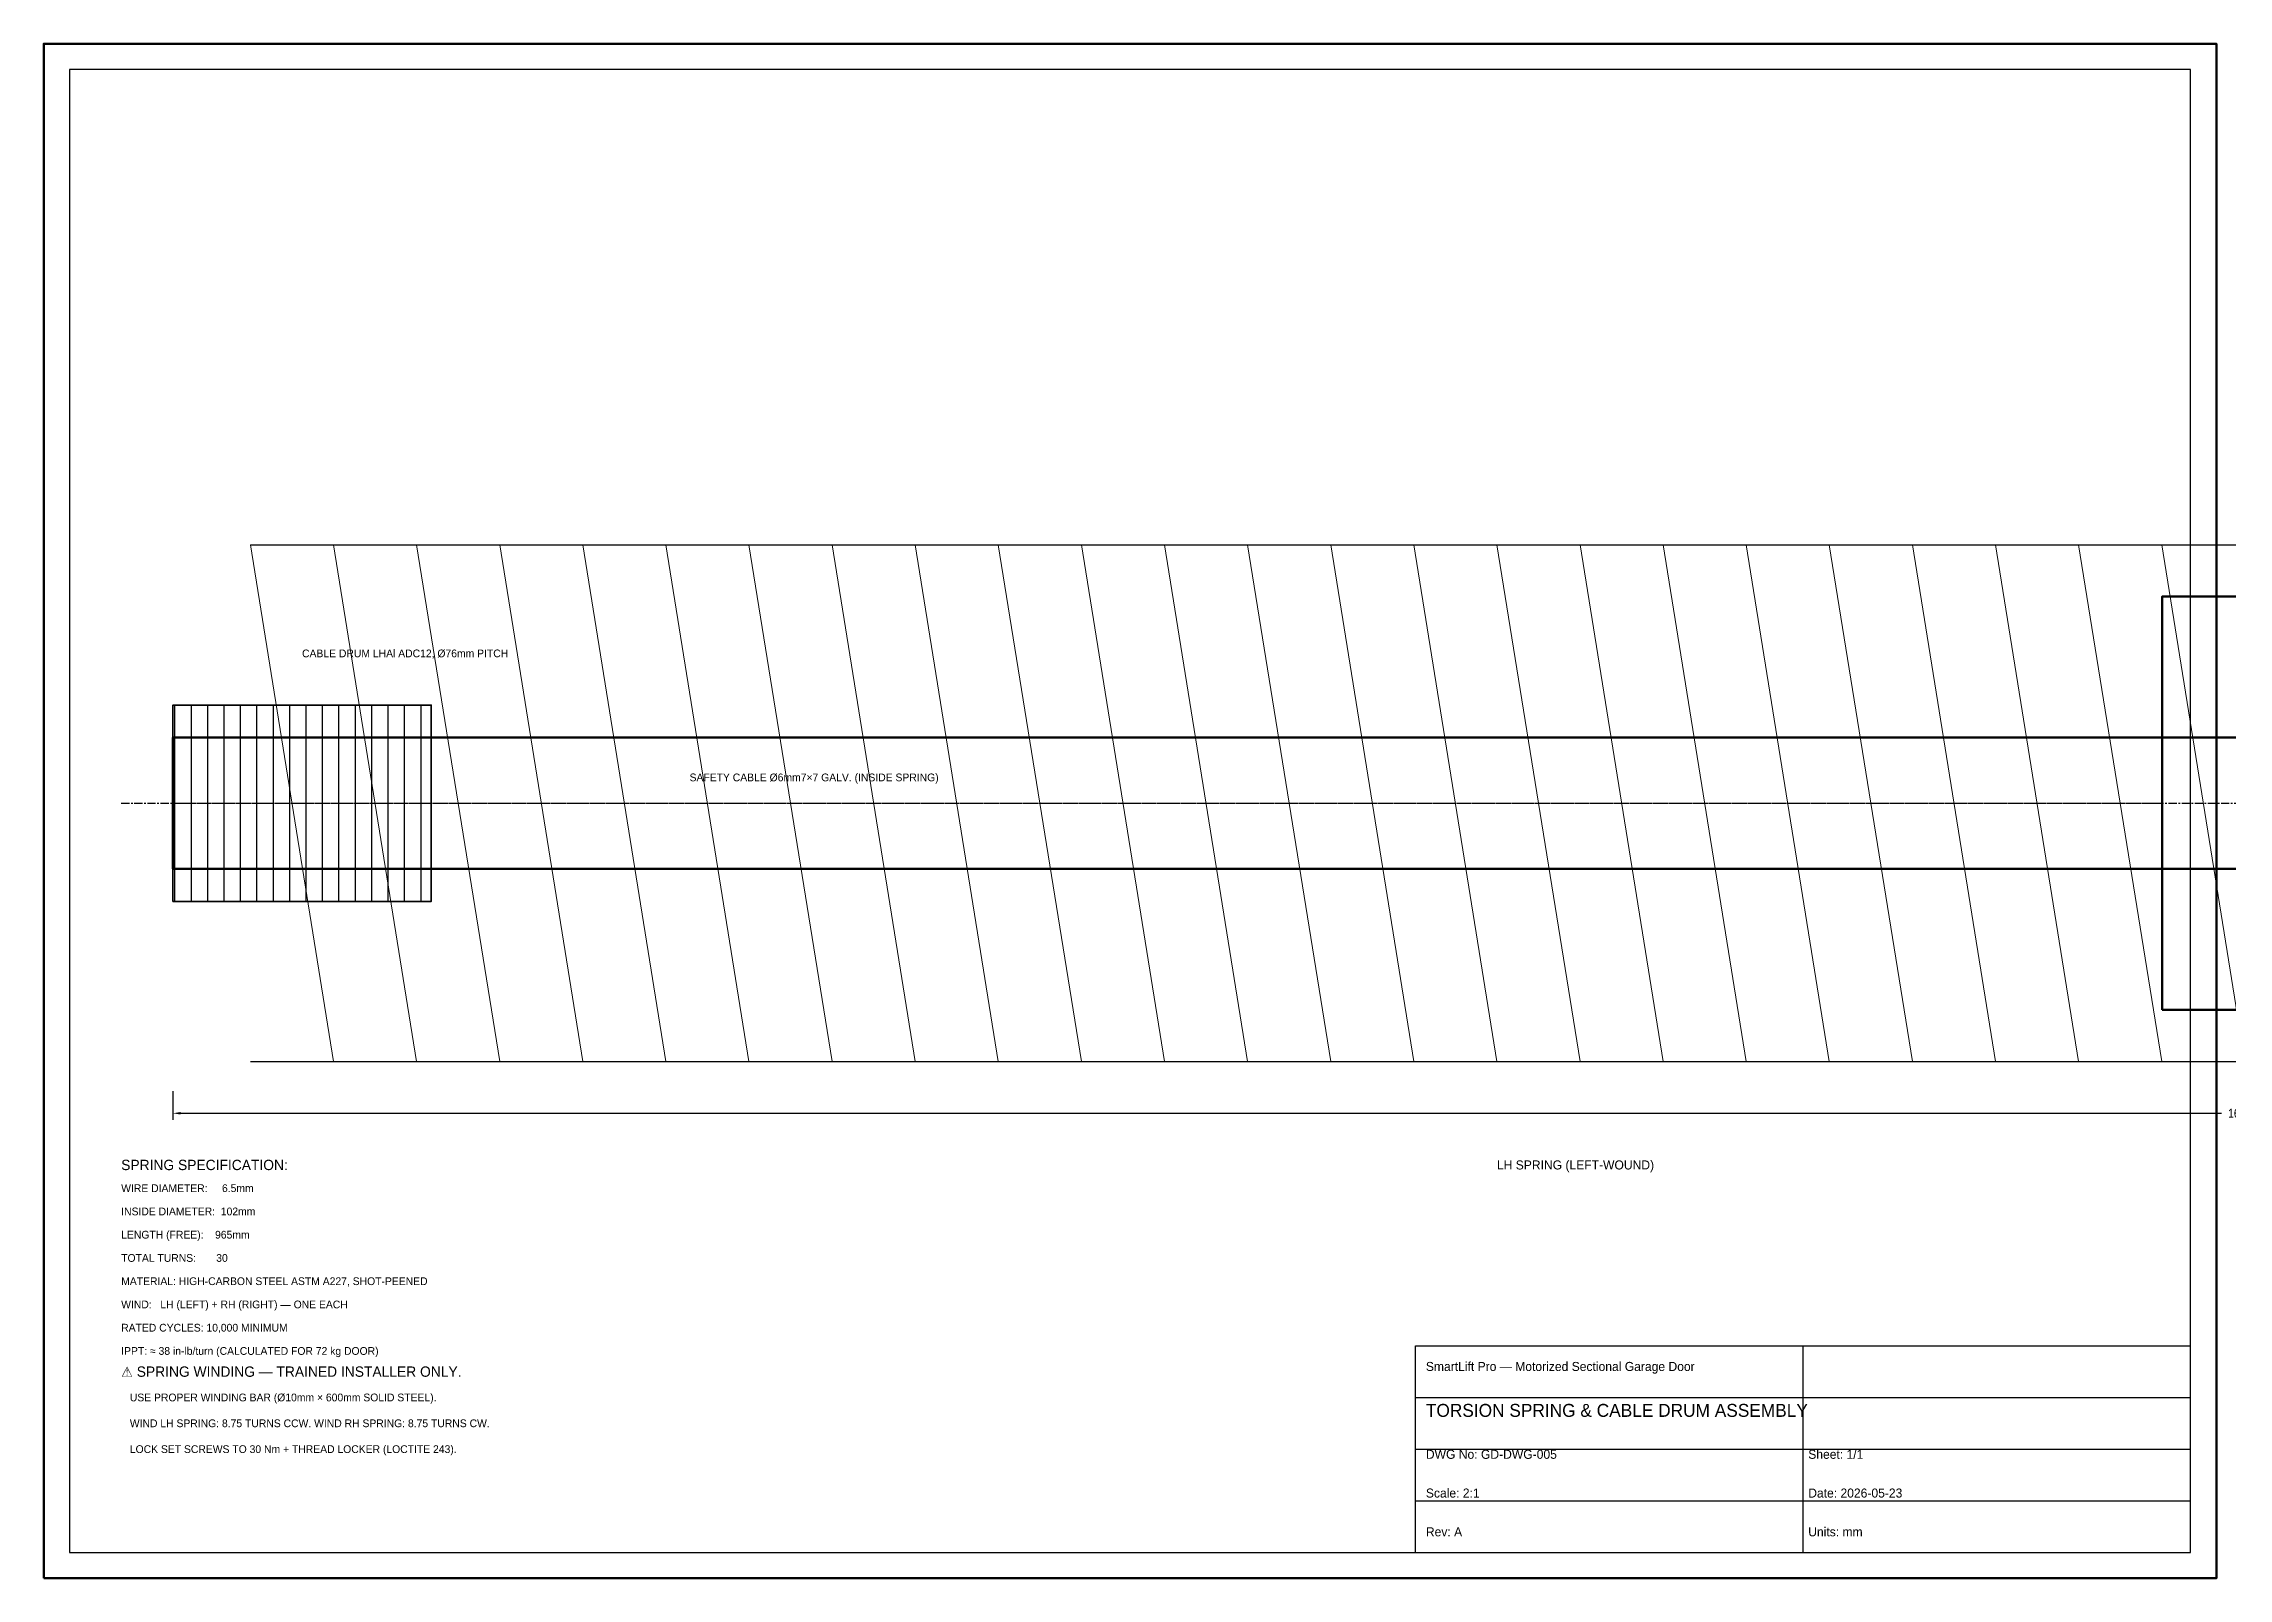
# Model space of a CAD drawing. Header units: millimetres. Extents: x 0 to 1835, y 0 to 594.
# Drawn here: x 0 to 846, y 0 to 594 of the extents above; entities that cross this region are included whole.
import ezdxf
from ezdxf.enums import TextEntityAlignment as Align

# ---------------------------------------------------------------- set-up
doc = ezdxf.new("R2010")
doc.units = ezdxf.units.MM
doc.linetypes.add('CENTER', pattern=[5.08, 3.175, -0.635, 0.635, -0.635])
doc.linetypes.add('DASHED', pattern=[1.524, 1.27, -0.254])
for name, color, linetype in [('CENTER', 1, 'CENTER'), ('DIM', 2, 'Continuous'), ('HATCH', 8, 'Continuous'), ('HIDDEN', 3, 'DASHED'), ('NOTES', 3, 'Continuous'), ('OUTLINE', 7, 'Continuous'), ('TITLE', 6, 'Continuous')]:
    doc.layers.add(name, color=color, linetype=linetype)
doc.styles.add('OpenSansCondensed-Light', font='OpenSansCondensed-Light.ttf')
doc.dimstyles.get("Standard").update_dxf_attribs({"dimtxt": 3.5, "dimasz": 3, "dimexe": 2.5, "dimexo": 1.5, "dimgap": 1, "dimtad": 1, "dimcen": 2.5, "dimazin": 3, "dimtfac": 1, "dimtmove": 0, "dimatfit": 3})

# ---------------------------------------------------------------- blocks, each defined once
blk = doc.blocks.new('_CLOSEDFILLED')
at = {"color": 0, "linetype": 'BYBLOCK'}
blk.add_solid([(-1, 0.16), (0, 0), (-1, -0.16)], dxfattribs=at)
blk = doc.blocks.new('*D1')
for p, q in [((50, 188.5), (50, 177.5)), ((1650, 188.5), (1650, 177.5)), ((53, 180), (843, 180)), ((857, 180), (1647, 180))]:
    blk.add_line(p, q)
at = {"layer": 'Defpoints'}
for p in [(50, 190), (1650, 190), (50, 180)]:
    blk.add_point(p, dxfattribs=at)
at = {"layer": 'DIM', "xscale": 3, "yscale": 3, "rotation": 180}
blk.add_blockref('_CLOSEDFILLED', (50, 180), dxfattribs=at)
at = {"layer": 'DIM', "xscale": 3, "yscale": 3}
blk.add_blockref('_CLOSEDFILLED', (1650, 180), dxfattribs=at)
at = {"layer": 'DIM', "insert": (850, 180), "char_height": 3.5, "attachment_point": 5, "style": 'OpenSansCondensed-Light'}
blk.add_mtext('1600', dxfattribs=at)

msp = doc.modelspace()

# ---------------------------------------------------------------- hatches: boundary and pattern name
at = {"layer": 'HATCH'}
h = msp.add_hatch(dxfattribs=at)
h.set_pattern_fill('ANSI31', scale=2, angle=45)
h.paths.add_polyline_path([(50, 262), (150, 262), (150, 338), (50, 338)])

# ---------------------------------------------------------------- linework, layer by layer
at = {"layer": 'CENTER'}
msp.add_line((30, 300), (1670, 300), dxfattribs=at)
at = {"layer": 'HIDDEN'}
msp.add_line((50, 300), (820, 300), dxfattribs=at)
at = {"layer": 'OUTLINE', "lineweight": 13}
for p, q in [((80, 400), (112.167, 200)), ((112.167, 400), (144.333, 200)), ((144.333, 400), (176.5, 200)), ((176.5, 400), (208.667, 200)), ((208.667, 400), (240.833, 200)), ((240.833, 400), (273, 200)), ((273, 400), (305.167, 200)), ((305.167, 400), (337.333, 200)), ((337.333, 400), (369.5, 200)), ((369.5, 400), (401.667, 200)), ((401.667, 400), (433.833, 200)), ((433.833, 400), (466, 200)), ((466, 400), (498.167, 200)), ((498.167, 400), (530.333, 200)), ((530.333, 400), (562.5, 200)), ((562.5, 400), (594.667, 200)), ((594.667, 400), (626.833, 200)), ((626.833, 400), (659, 200)), ((659, 400), (691.167, 200)), ((691.167, 400), (723.333, 200)), ((723.333, 400), (755.5, 200)), ((755.5, 400), (787.667, 200)), ((787.667, 400), (819.833, 200)), ((819.833, 400), (852, 200))]:
    msp.add_line(p, q, dxfattribs=at)
at = {"layer": 'OUTLINE', "lineweight": 25}
for p, q in [((80, 400), (1045, 400)), ((80, 200), (1045, 200))]:
    msp.add_line(p, q, dxfattribs=at)
at = {"layer": 'OUTLINE', "lineweight": 50}
for points in [[(820, 220), (880, 220), (880, 380), (820, 380), (820, 220)], [(50, 274.6), (1650, 274.6), (1650, 325.4), (50, 325.4), (50, 274.6)]]:
    msp.add_lwpolyline(points, dxfattribs=at)
at = {"layer": 'OUTLINE', "lineweight": 35}
msp.add_lwpolyline([(50, 262), (150, 262), (150, 338), (50, 338), (50, 262)], dxfattribs=at)
at = {"layer": 'TITLE'}
for p, q in [((531, 90), (831, 90)), ((531, 10), (531, 90)), ((681, 10), (681, 90)), ((531, 70), (831, 70)), ((531, 50), (831, 50)), ((531, 30), (831, 30)), ((531, 10), (831, 10))]:
    msp.add_line(p, q, dxfattribs=at)
at = {"layer": 'TITLE', "lineweight": 50}
msp.add_lwpolyline([(0, 0), (841, 0), (841, 594), (0, 594), (0, 0)], dxfattribs=at)
at = {"layer": 'TITLE', "lineweight": 25}
msp.add_lwpolyline([(10, 10), (831, 10), (831, 584), (10, 584), (10, 10)], dxfattribs=at)

# ---------------------------------------------------------------- texts
at = {"layer": 'NOTES'}
for s, height, p in [('CABLE DRUM LHAl ADC12, Ø76mm PITCH', 3, (100, 358)), ('SAFETY CABLE Ø6mm7×7 GALV. (INSIDE SPRING)', 3, (250, 310)), ('SPRING SPECIFICATION:', 4, (30, 160)), ('LH SPRING (LEFT-WOUND)', 3.5, (562.5, 160)), ('WIRE DIAMETER:     6.5mm', 3, (30, 151)), ('INSIDE DIAMETER:  102mm', 3, (30, 142)), ('LENGTH (FREE):    965mm', 3, (30, 133)), ('TOTAL TURNS:       30', 3, (30, 124)), ('MATERIAL: HIGH-CARBON STEEL ASTM A227, SHOT-PEENED', 3, (30, 115)), ('WIND:   LH (LEFT) + RH (RIGHT) — ONE EACH', 3, (30, 106)), ('RATED CYCLES: 10,000 MINIMUM', 3, (30, 97)), ('IPPT: ≈ 38 in-lb/turn (CALCULATED FOR 72 kg DOOR)', 3, (30, 88)), ('⚠ SPRING WINDING — TRAINED INSTALLER ONLY.', 4, (30, 80)), ('   USE PROPER WINDING BAR (Ø10mm × 600mm SOLID STEEL).', 3, (30, 70)), ('   WIND LH SPRING: 8.75 TURNS CCW. WIND RH SPRING: 8.75 TURNS CW.', 3, (30, 60)), ('   LOCK SET SCREWS TO 30 Nm + THREAD LOCKER (LOCTITE 243).', 3, (30, 50))]:
    msp.add_text(s, height=height, dxfattribs=at).set_placement(p, align=Align.MIDDLE_LEFT)
at = {"layer": 'TITLE'}
for s, height, p in [('SmartLift Pro — Motorized Sectional Garage Door', 3.5, (535, 82)), ('TORSION SPRING & CABLE DRUM ASSEMBLY', 5, (535, 65)), ('DWG No: GD-DWG-005', 3.5, (535, 48)), ('Sheet: 1/1', 3.5, (683, 48)), ('Scale: 2:1', 3.5, (535, 33)), ('Date: 2026-05-23', 3.5, (683, 33)), ('Rev: A', 3.5, (535, 18)), ('Units: mm', 3.5, (683, 18))]:
    msp.add_text(s, height=height, dxfattribs=at).set_placement(p, align=Align.MIDDLE_LEFT)

# ---------------------------------------------------------------- dimensions: what is measured, and where the dimension line sits
at = {"layer": 'DIM'}
dim = msp.add_linear_dim(base=(50, 180), p1=(50, 190), p2=(1650, 190), dimstyle='Standard', dxfattribs=at)
dim.commit()
dim.dimension.update_dxf_attribs({"geometry": '*D1', "text_midpoint": (850, 180)})

doc.saveas('drawing.dxf')
